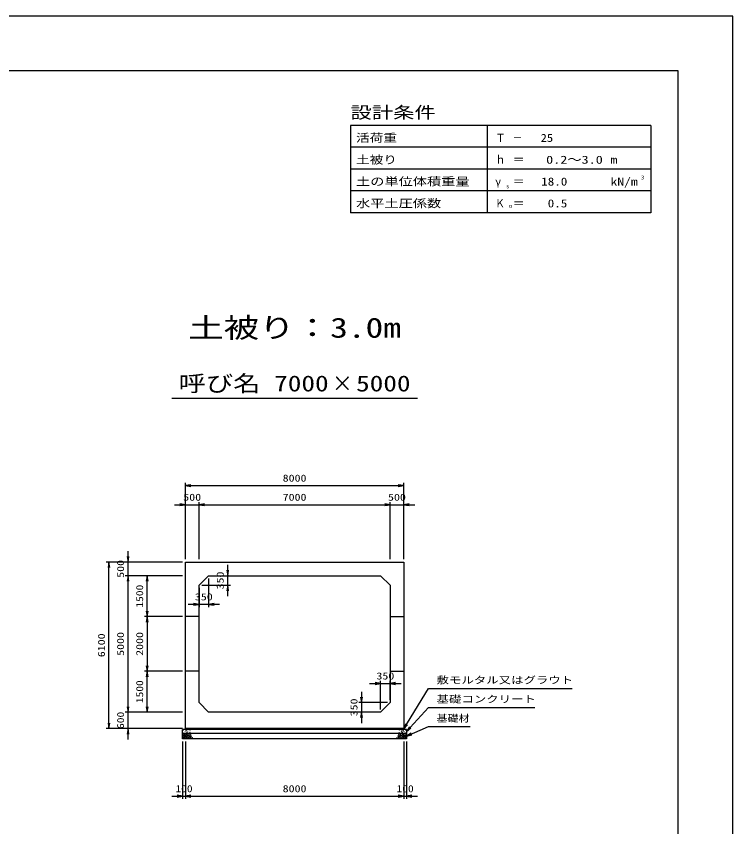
# Model space of a CAD drawing. Units: millimetres at full size. Extents: x 0 to 84100, y 0 to 59400.
# Drawn here: x 57854 to 84100, y 29700 to 59400 of the extents above; entities that cross this region are included whole.
import ezdxf
from ezdxf.enums import TextEntityAlignment as Align

# ---------------------------------------------------------------- set-up
doc = ezdxf.new("R2010")
doc.units = ezdxf.units.MM
for name, color, linetype, lineweight in [('D-DCR-HCHn', 4, 'Continuous', 9), ('D-STR-DIM', 7, 'Continuous', 25), ('D-STR-STRn', 1, 'Continuous', 25), ('D-STR-TXT', 7, 'Continuous', 25), ('D-TTL', 2, 'Continuous', 25), ('D-TTL-FRAM', 2, 'Continuous', 25), ('D-TTL-LINE', 7, 'Continuous', 25), ('D-TTL-TXT', 7, 'Continuous', 25)]:
    doc.layers.add(name, color=color, linetype=linetype, lineweight=lineweight)
doc.styles.add('ＭＳ ゴシック', font='')
doc.styles.get('ＭＳ ゴシック').set_extended_font_data('MS Gothic')

# ---------------------------------------------------------------- blocks, each defined once
blk = doc.blocks.new('open_arrow')
at = {"color": 0, "linetype": 'Continuous', "lineweight": -2}
blk.add_lwpolyline([(7.5, 1.25), (0, 0), (7.5, -1.25)], dxfattribs=at)

msp = doc.modelspace()

# ---------------------------------------------------------------- linework, layer by layer
at = {"layer": 'D-DCR-HCHn'}
for points in [[(63957.281, 33053.808), (63950.346, 33033.005), (63959.592, 33019.136), (63982.707, 33016.824), (63998.488, 33023.599), (63991.952, 33039.939), (63996.575, 33049.185), (63987.33, 33058.431), (63973.461, 33063.053)], [(64001.155, 32977.009), (64018.277, 33002.692), (64016.137, 33009.112), (63992.594, 33015.533), (63971.192, 33013.393), (63956.21, 33000.551), (63954.07, 32985.57), (63956.21, 32970.588), (63973.332, 32966.308)], [(64009.716, 32923.503), (64024.698, 32929.924), (64028.978, 32951.326), (64020.417, 32966.308), (64005.435, 32970.588), (63986.173, 32968.448), (63964.771, 32959.887), (63954.07, 32947.045), (63954.07, 32932.064), (63960.49, 32923.503), (63986.173, 32925.643)], [(64001.198, 33111.594), (63980.395, 33116.217), (63961.904, 33106.971), (63959.592, 33086.168), (63964.215, 33069.988), (63987.33, 33063.053), (64003.51, 33063.053), (64010.444, 33074.611), (64010.444, 33100.037)], [(64019.69, 33113.906), (64012.756, 33093.102), (64015.067, 33069.988), (63998.887, 33044.562), (64019.69, 33033.005), (64042.805, 33044.562), (64056.673, 33063.053), (64061.296, 33093.102), (64056.673, 33109.283), (64042.805, 33116.217)], [(64024.313, 33033.005), (64012.756, 33023.759), (64017.379, 33016.824), (64033.559, 33016.824), (64040.493, 33019.136), (64045.116, 33028.382), (64038.182, 33035.316)], [(64061.082, 32977.009), (64071.783, 33002.692), (64063.222, 33013.393), (64037.539, 33013.393), (64026.838, 33009.112), (64016.137, 32994.131), (64016.137, 32981.289), (64026.838, 32964.167), (64039.679, 32962.027)], [(64058.985, 33058.431), (64047.427, 33030.693), (64056.673, 33019.136), (64084.411, 33019.136), (64095.968, 33023.759), (64107.525, 33039.939), (64107.525, 33053.808), (64095.968, 33072.299), (64082.099, 33074.611)], [(64097.466, 32925.643), (64103.886, 32944.905), (64101.746, 32966.308), (64116.728, 32989.85), (64097.466, 33000.551), (64076.063, 32989.85), (64063.222, 32972.728), (64058.941, 32944.905), (64063.222, 32929.924), (64076.063, 32923.503)], [(64093.185, 33000.551), (64103.886, 33009.112), (64099.606, 33015.533), (64084.624, 33015.533), (64078.204, 33013.393), (64073.923, 33004.832), (64080.344, 32998.411)], [(64114.588, 32927.783), (64133.85, 32923.503), (64150.972, 32932.064), (64153.112, 32951.326), (64150.968, 32974.878), (64127.429, 32982.327), (64112.447, 32978.603), (64106.027, 32962.027), (64106.027, 32938.484)], [(64163.203, 32979.532), (64127.829, 32986.129), (64112.782, 32998.266), (64108.03, 33017.263), (64122.713, 33031.629), (64151.323, 33039.69), (64172.97, 33026.761), (64186.961, 33009.347), (64183.002, 32991.67)], [(64123.447, 33036.214), (64110.689, 33040.569), (64109.425, 33068.678), (64122.512, 33097.359), (64139.448, 33113.536), (64171.403, 33107.032), (64174.133, 33071.913), (64163.816, 33059.876), (64135.739, 33044.301)], [(64154.798, 33045.711), (64156.454, 33039.566), (64162.011, 33035.193), (64174.19, 33033.302), (64185.305, 33039.802), (64195.592, 33049.138), (64204.858, 33057.333), (64204.635, 33063.462), (64198.736, 33068.875), (64184.203, 33070.356), (64171.47, 33064.383), (64162.011, 33055.165), (64157.281, 33050.556)], [(64162.352, 32973.637), (64177.306, 32982.556), (64203.44, 32982.292), (64224.93, 32963.525), (64228.643, 32934.899), (64214.853, 32924.245), (64178.098, 32921.871), (64161.731, 32931.633), (64157.172, 32954.06)], [(64182.012, 33079.601), (64175.964, 33085.086), (64174.897, 33090.792), (64178.414, 33103.305), (64188.71, 33117.61), (64211.004, 33116.105), (64232.571, 33105.811), (64247.195, 33085.597), (64245.021, 33072.456), (64238.02, 33065.716), (64226.769, 33063.215), (64210.511, 33067.483), (64189.289, 33074.481)], [(64243.372, 33011.832), (64248.688, 33016.874), (64255.476, 33025.68), (64257.145, 33033.275), (64253.144, 33047.685), (64239.088, 33058.67), (64218.907, 33057.89), (64191.698, 33043.001), (64182.086, 33030.757), (64185.152, 33016.784), (64194.778, 33010.04), (64203.599, 33009.145), (64217.363, 33009.524), (64230.808, 33011.002)], [(64199.971, 32985.265), (64204.183, 32988.446), (64207.686, 32993.505), (64207.81, 33000.431), (64203.414, 33006.067), (64195.769, 33007.977), (64189.356, 33006.179), (64187.704, 33000.442), (64186.896, 32994.835), (64187.881, 32987.456), (64193.975, 32984.127)], [(64227.597, 32970.331), (64217.895, 32975.079), (64210.89, 32983.822), (64210.719, 32995.084), (64214.942, 33005.627), (64230.189, 33007.625), (64245.054, 33008.018), (64259.481, 33002.512), (64261.849, 32993.273), (64249.54, 32982.195), (64234.555, 32973.15)], [(64259.972, 32922.493), (64244.837, 32924.274), (64234.866, 32929.787), (64230.835, 32942.722), (64230.945, 32954.963), (64240.172, 32971.678), (64258.242, 32982.822), (64285.731, 32978.403), (64307.453, 32970.334), (64312.643, 32946.125), (64308.03, 32928.257), (64286.884, 32922.877)], [(71840.028, 32922.493), (71855.163, 32924.274), (71865.134, 32929.787), (71869.165, 32942.722), (71869.055, 32954.963), (71859.828, 32971.678), (71841.758, 32982.822), (71814.269, 32978.403), (71792.547, 32970.334), (71787.357, 32946.125), (71791.97, 32928.257), (71813.116, 32922.877)], [(71872.403, 32970.331), (71882.105, 32975.079), (71889.11, 32983.822), (71889.281, 32995.084), (71885.058, 33005.627), (71869.811, 33007.625), (71854.946, 33008.018), (71840.519, 33002.512), (71838.151, 32993.273), (71850.46, 32982.195), (71865.445, 32973.15)], [(71856.628, 33011.832), (71851.312, 33016.874), (71844.524, 33025.68), (71842.855, 33033.275), (71846.856, 33047.685), (71860.912, 33058.67), (71881.093, 33057.89), (71908.302, 33043.001), (71917.914, 33030.757), (71914.848, 33016.784), (71905.222, 33010.04), (71896.401, 33009.145), (71882.637, 33009.524), (71869.192, 33011.002)], [(71917.988, 33079.601), (71924.036, 33085.086), (71925.103, 33090.792), (71921.586, 33103.305), (71911.29, 33117.61), (71888.996, 33116.105), (71867.429, 33105.811), (71852.805, 33085.597), (71854.979, 33072.456), (71861.98, 33065.716), (71873.231, 33063.215), (71889.489, 33067.483), (71910.711, 33074.481)], [(71937.648, 32973.637), (71922.694, 32982.556), (71896.56, 32982.292), (71875.07, 32963.525), (71871.357, 32934.899), (71885.147, 32924.245), (71921.902, 32921.871), (71938.269, 32931.633), (71942.828, 32954.06)], [(71900.029, 32985.265), (71895.817, 32988.446), (71892.314, 32993.505), (71892.19, 33000.431), (71896.586, 33006.067), (71904.231, 33007.977), (71910.644, 33006.179), (71912.296, 33000.442), (71913.104, 32994.835), (71912.119, 32987.456), (71906.025, 32984.127)], [(71945.202, 33045.711), (71943.546, 33039.566), (71937.989, 33035.193), (71925.81, 33033.302), (71914.695, 33039.802), (71904.408, 33049.138), (71895.142, 33057.333), (71895.365, 33063.462), (71901.264, 33068.875), (71915.797, 33070.356), (71928.53, 33064.383), (71937.989, 33055.165), (71942.719, 33050.556)], [(71936.797, 32979.532), (71972.171, 32986.129), (71987.218, 32998.266), (71991.97, 33017.263), (71977.287, 33031.629), (71948.677, 33039.69), (71927.03, 33026.761), (71913.039, 33009.347), (71916.998, 32991.67)], [(71976.553, 33036.214), (71989.311, 33040.569), (71990.575, 33068.678), (71977.488, 33097.359), (71960.552, 33113.536), (71928.597, 33107.032), (71925.867, 33071.913), (71936.184, 33059.876), (71964.261, 33044.301)], [(71985.412, 32927.783), (71966.15, 32923.503), (71949.028, 32932.064), (71946.888, 32951.326), (71949.032, 32974.878), (71972.571, 32982.327), (71987.553, 32978.603), (71993.973, 32962.027), (71993.973, 32938.484)], [(72002.534, 32925.643), (71996.114, 32944.905), (71998.254, 32966.308), (71983.272, 32989.85), (72002.534, 33000.551), (72023.937, 32989.85), (72036.778, 32972.728), (72041.059, 32944.905), (72036.778, 32929.924), (72023.937, 32923.503)], [(72041.015, 33058.431), (72052.573, 33030.693), (72043.327, 33019.136), (72015.589, 33019.136), (72004.032, 33023.759), (71992.475, 33039.939), (71992.475, 33053.808), (72004.032, 33072.299), (72017.901, 33074.611)], [(72006.815, 33000.551), (71996.114, 33009.112), (72000.394, 33015.533), (72015.376, 33015.533), (72021.796, 33013.393), (72026.077, 33004.832), (72019.656, 32998.411)], [(72038.918, 32977.009), (72028.217, 33002.692), (72036.778, 33013.393), (72062.461, 33013.393), (72073.162, 33009.112), (72083.863, 32994.131), (72083.863, 32981.289), (72073.162, 32964.167), (72060.321, 32962.027)], [(72080.31, 33113.906), (72087.244, 33093.102), (72084.933, 33069.988), (72101.113, 33044.562), (72080.31, 33033.005), (72057.195, 33044.562), (72043.327, 33063.053), (72038.704, 33093.102), (72043.327, 33109.283), (72057.195, 33116.217)], [(72075.687, 33033.005), (72087.244, 33023.759), (72082.621, 33016.824), (72066.441, 33016.824), (72059.507, 33019.136), (72054.884, 33028.382), (72061.818, 33035.316)], [(72090.284, 32923.503), (72075.302, 32929.924), (72071.022, 32951.326), (72079.583, 32966.308), (72094.565, 32970.588), (72113.827, 32968.448), (72135.229, 32959.887), (72145.93, 32947.045), (72145.93, 32932.064), (72139.51, 32923.503), (72113.827, 32925.643)], [(72098.845, 32977.009), (72081.723, 33002.692), (72083.863, 33009.112), (72107.406, 33015.533), (72128.808, 33013.393), (72143.79, 33000.551), (72145.93, 32985.57), (72143.79, 32970.588), (72126.668, 32966.308)], [(72098.802, 33111.594), (72119.605, 33116.217), (72138.096, 33106.971), (72140.408, 33086.168), (72135.785, 33069.988), (72112.67, 33063.053), (72096.49, 33063.053), (72089.556, 33074.611), (72089.556, 33100.037)], [(72142.719, 33053.808), (72149.654, 33033.005), (72140.408, 33019.136), (72117.293, 33016.824), (72101.512, 33023.599), (72108.048, 33039.939), (72103.425, 33049.185), (72112.67, 33058.431), (72126.539, 33063.053)], [(64056.801, 32929.924), (64056.801, 32955.606), (64046.1, 32962.027), (64035.399, 32955.606), (64033.259, 32940.625), (64035.399, 32927.783), (64050.381, 32923.503)], [(72043.199, 32929.924), (72043.199, 32955.606), (72053.9, 32962.027), (72064.601, 32955.606), (72066.741, 32940.625), (72064.601, 32927.783), (72049.619, 32923.503)]]:
    msp.add_lwpolyline(points, close=True, dxfattribs=at)
for points in [[(64093.432, 33118.547), (64076.093, 33116.446), (64064.258, 33108.701), (64064.626, 33089.819), (64070.514, 33076.087), (64085.025, 33076.185), (64105.107, 33079.153), (64114.799, 33093.689), (64124.082, 33103.492), (64126.884, 33114.345), (64114.099, 33118.547), (64093.082, 33118.547)], [(72006.568, 33118.547), (72023.907, 33116.446), (72035.742, 33108.701), (72035.374, 33089.819), (72029.486, 33076.087), (72014.975, 33076.185), (71994.893, 33079.153), (71985.201, 33093.689), (71975.918, 33103.492), (71973.116, 33114.345), (71985.901, 33118.547), (72006.918, 33118.547)]]:
    msp.add_lwpolyline(points, dxfattribs=at)
for centre, radius in [((63966.091, 33236.145), 4.5), ((63967.803, 33155.879), 4.5), ((64043.437, 33188.641), 4.5), ((64075.004, 33236.145), 11.25), ((64109.996, 33164.955), 11.25), ((64141.563, 33212.459), 4.5), ((64217.197, 33245.221), 4.5), ((64218.909, 33164.955), 4.5), ((71881.091, 33164.955), 4.5), ((71882.803, 33245.221), 4.5), ((71958.437, 33212.459), 4.5), ((71990.004, 33164.955), 11.25), ((72024.996, 33236.145), 11.25), ((72056.563, 33188.641), 4.5), ((72132.197, 33155.879), 4.5), ((72133.909, 33236.145), 4.5)]:
    msp.add_circle(centre, radius, dxfattribs=at)
at = {"layer": 'D-STR-DIM'}
for p, q in [((64050, 39500), (64050, 42300)), ((64050, 42200), (72050, 42200)), ((72050, 39500), (72050, 42300)), ((64050, 39500), (64050, 41600)), ((64550, 39500), (64550, 41600)), ((64550, 39500), (64550, 41600)), ((71550, 39500), (71550, 41600)), ((71550, 39500), (71550, 41600)), ((72050, 39500), (72050, 41600)), ((63650, 41500), (64950, 41500)), ((64550, 41500), (71550, 41500)), ((71150, 41500), (72450, 41500)), ((61950, 38500), (61950, 39800)), ((63950, 39400), (61150, 39400)), ((61250, 33300), (61250, 39400)), ((63950, 39400), (61850, 39400)), ((65600, 38150), (65600, 39300)), ((63950, 38900), (61850, 38900)), ((63950, 38900), (61850, 38900)), ((61950, 33900), (61950, 38900)), ((63950, 38900), (62550, 38900)), ((62650, 37400), (62650, 38900)), ((64900, 38800), (64900, 37750)), ((65000, 38900), (65700, 38900)), ((64550, 38450), (64550, 37750)), ((64650, 38550), (65700, 38550)), ((65300, 37850), (64150, 37850)), ((63950, 37400), (62550, 37400)), ((63950, 37400), (62550, 37400)), ((62650, 37400), (62650, 35400)), ((63950, 35400), (62550, 35400)), ((63950, 35400), (62550, 35400)), ((62650, 33900), (62650, 35400)), ((71200, 34000), (71200, 35050)), ((71550, 34350), (71550, 35050)), ((70800, 34950), (71950, 34950)), ((70500, 34650), (70500, 33500)), ((61950, 32900), (61950, 34300)), ((71450, 34250), (70400, 34250)), ((63950, 33900), (61850, 33900)), ((63950, 33900), (61850, 33900)), ((63950, 33900), (62550, 33900)), ((71100, 33900), (70400, 33900)), ((63950, 33300), (61150, 33300)), ((63950, 33300), (61850, 33300)), ((63950, 32820), (63950, 30720)), ((64050, 32820), (64050, 30720)), ((64050, 32820), (64050, 30720)), ((72050, 32820), (72050, 30720)), ((72050, 32820), (72050, 30720)), ((72150, 32820), (72150, 30720)), ((63550, 30820), (64450, 30820)), ((64050, 30820), (72050, 30820)), ((71650, 30820), (72550, 30820))]:
    msp.add_line(p, q, dxfattribs=at)
at = {"layer": 'D-STR-STRn'}
for p, q in [((64050, 39400), (72050, 39400)), ((64050, 33300), (64050, 39400)), ((72050, 39400), (72050, 33300)), ((64550, 38550), (64900, 38900)), ((64900, 38900), (71200, 38900)), ((71200, 38900), (71550, 38550)), ((64550, 34250), (64550, 38550)), ((71550, 38550), (71550, 34250)), ((64550, 37400), (64050, 37400)), ((71550, 37400), (72050, 37400)), ((64550, 35400), (64050, 35400)), ((71550, 35400), (72050, 35400)), ((64900, 33900), (64550, 34250)), ((71550, 34250), (71200, 33900)), ((71200, 33900), (64900, 33900)), ((72150, 33270), (63950, 33270)), ((63950, 32920), (63950, 33270)), ((72050, 33300), (64050, 33300)), ((64050, 33300), (64050, 33270)), ((72050, 33300), (72050, 33270)), ((72150, 33270), (72150, 32920)), ((72150, 33120), (63950, 33120)), ((72150, 32920), (63950, 32920))]:
    msp.add_line(p, q, dxfattribs=at)
at = {"layer": 'D-STR-TXT'}
for points in [[(72050, 33285), (72950, 34770), (73150, 34770), (78217.513, 34770)], [(72150, 33195), (72950, 34070), (73150, 34070), (76853.046, 34070)], [(72150, 33020), (72950, 33370), (73150, 33370), (74479.442, 33370)]]:
    msp.add_lwpolyline(points, dxfattribs=at)
at = {"layer": 'D-TTL'}
for points in [[(0, 0), (84100, 0), (84100, 59400), (0, 59400)], [(2000, 2000), (82100, 2000), (82100, 57400), (2000, 57400)]]:
    msp.add_lwpolyline(points, close=True, dxfattribs=at)
at = {"layer": 'D-TTL-FRAM'}
for p, q in [((81100, 55400), (70100, 55400)), ((70100, 55400), (70100, 52200)), ((81100, 55400), (81100, 52200)), ((81100, 52200), (70100, 52200))]:
    msp.add_line(p, q, dxfattribs=at)
at = {"layer": 'D-TTL-LINE'}
for p, q in [((75100, 55400), (75100, 52200)), ((81100, 54600), (70100, 54600)), ((81100, 53800), (70100, 53800)), ((81100, 53000), (70100, 53000))]:
    msp.add_line(p, q, dxfattribs=at)
at = {"layer": 'D-TTL-TXT'}
msp.add_line((63550, 45400), (72550, 45400), dxfattribs=at)

# ---------------------------------------------------------------- block references
at = {"layer": 'D-STR-DIM', "xscale": 26.7, "yscale": 26.7}
for p in [(64050, 42200), (64550, 41500), (64550, 41500), (72050, 41500), (64900, 37850), (71550, 34950), (64050, 30820), (64050, 30820), (72150, 30820)]:
    msp.add_blockref('open_arrow', p, dxfattribs=at)
for p, rotation in [((72050, 42200), 180), ((64050, 41500), 180), ((71550, 41500), 180), ((71550, 41500), 180), ((61950, 39400), 90), ((61250, 39400), 270), ((65600, 38900), 90), ((61950, 38900), 270), ((61950, 38900), 270), ((62650, 38900), 270), ((65600, 38550), 270), ((64550, 37850), 180), ((62650, 37400), 90), ((62650, 37400), 270), ((62650, 35400), 90), ((62650, 35400), 270), ((71200, 34950), 180), ((70500, 34250), 90), ((61950, 33900), 90), ((61950, 33900), 90), ((62650, 33900), 90), ((70500, 33900), 270), ((61250, 33300), 90), ((61950, 33300), 270), ((63950, 30820), 180), ((72050, 30820), 180), ((72050, 30820), 180)]:
    msp.add_blockref('open_arrow', p, dxfattribs=dict(at, rotation=rotation))
at = {"layer": 'D-STR-TXT', "xscale": 26.7, "yscale": 26.7}
for p, rotation in [((72050, 33285), 58.8), ((72150, 33195), 47.6), ((72150, 33020), 23.6)]:
    msp.add_blockref('open_arrow', p, dxfattribs=dict(at, rotation=rotation))

# ---------------------------------------------------------------- texts
at = {"layer": 'D-STR-DIM', "style": 'ＭＳ ゴシック'}
for s, width, p in [('8000', 1.25, (68050, 42475)), ('500', 1.25, (64300, 41775)), ('7000', 1.25, (68050, 41775)), ('500', 1.25, (71800, 41775)), ('350', 1.25, (64725, 38125)), ('350', 1.25, (71375, 35225)), ('100', 1.2, (64000, 31095)), ('8000', 1.25, (68050, 31095)), ('100', 1.2, (72100, 31095))]:
    msp.add_text(s, height=256.6, dxfattribs=dict(at, width=width)).set_placement(p, align=Align.MIDDLE_CENTER)
for s, width, p in [('500', 1.25, (61675, 39150)), ('350', 1.25, (65325, 38725)), ('1500', 1.2, (62375, 38150)), ('6100', 1.25, (60975, 36350)), ('5000', 1.25, (61675, 36400)), ('2000', 1.25, (62375, 36400)), ('1500', 1.2, (62375, 34650)), ('350', 1.25, (70225, 34075)), ('600', 1.2, (61675, 33600))]:
    msp.add_text(s, height=256.6, rotation=90, dxfattribs=dict(at, width=width)).set_placement(p, align=Align.MIDDLE_CENTER)
at = {"layer": 'D-STR-TXT', "style": 'ＭＳ ゴシック'}
for s, width, p in [('敷モルタル又はグラウト', 1.3, (73250, 34870)), ('基礎コンクリート', 1.3, (73250, 34170)), ('基礎材', 1.15, (73250, 33470))]:
    msp.add_text(s, height=256.6, dxfattribs=dict(at, width=width)).set_placement(p, align=Align.BOTTOM_LEFT)
at = {"layer": 'D-TTL-TXT', "style": 'ＭＳ ゴシック'}
for s, height, width, p in [('設計条件', 439.9, 1.3, (70100, 55520)), ('活荷重', 293.3, 1.25, (70300, 54706.667)), ('Ｔ', 293.3, 0.95, (75400, 54706.667)), ('－', 293.3, 0.85, (76040, 54706.667)), ('土被り', 293.3, 1.25, (70300, 53906.667)), ('ｈ', 293.3, 0.95, (75400, 53906.667)), ('＝', 293.3, 1.1, (76040, 53906.667)), ('m', 293.3, 1.25, (79620, 53906.667)), ('土の単位体積重量', 293.3, 1.3, (70300, 53106.667)), ('kN/m', 293.3, 1.25, (79620, 53106.667)), ('3', 146.6, 1.15, (80740, 53373.333)), ('γ', 293.3, 0.95, (75400, 53106.667)), ('s', 146.6, 1.15, (75800, 53053.333)), ('＝', 293.3, 1.1, (76040, 53106.667)), ('水平土圧係数', 293.3, 1.3, (70300, 52306.667)), ('Ｋ', 293.3, 0.85, (75400, 52306.667)), ('＝', 293.3, 1.1, (76040, 52306.667)), ('o', 146.6, 1.2, (75900, 52333.333))]:
    msp.add_text(s, height=height, dxfattribs=dict(at, width=width)).set_placement(p, align=Align.BOTTOM_LEFT)
for s, width, p in [('25', 1.15, (77520.203, 54706.667)), ('0.2～3.0', 1.3, (79339.492, 53906.667)), ('18.0', 1.2, (78040, 53106.667)), ('0.5', 1.2, (78040, 52306.667))]:
    msp.add_text(s, height=293.3, dxfattribs=dict(at, width=width)).set_placement(p, align=Align.BOTTOM_RIGHT)
for s, height, width, p in [('土被り：3.0m', 733.1, 1.3, (68050, 47400)), ('呼び名', 586.5, 1.25, (65300, 45475)), ('7000', 586.5, 1.25, (68300, 45475)), ('×', 586.5, 0.95, (69800, 45475)), ('5000', 586.5, 1.25, (71300, 45475))]:
    msp.add_text(s, height=height, dxfattribs=dict(at, width=width)).set_placement(p, align=Align.BOTTOM_CENTER)

doc.saveas('drawing.dxf')
